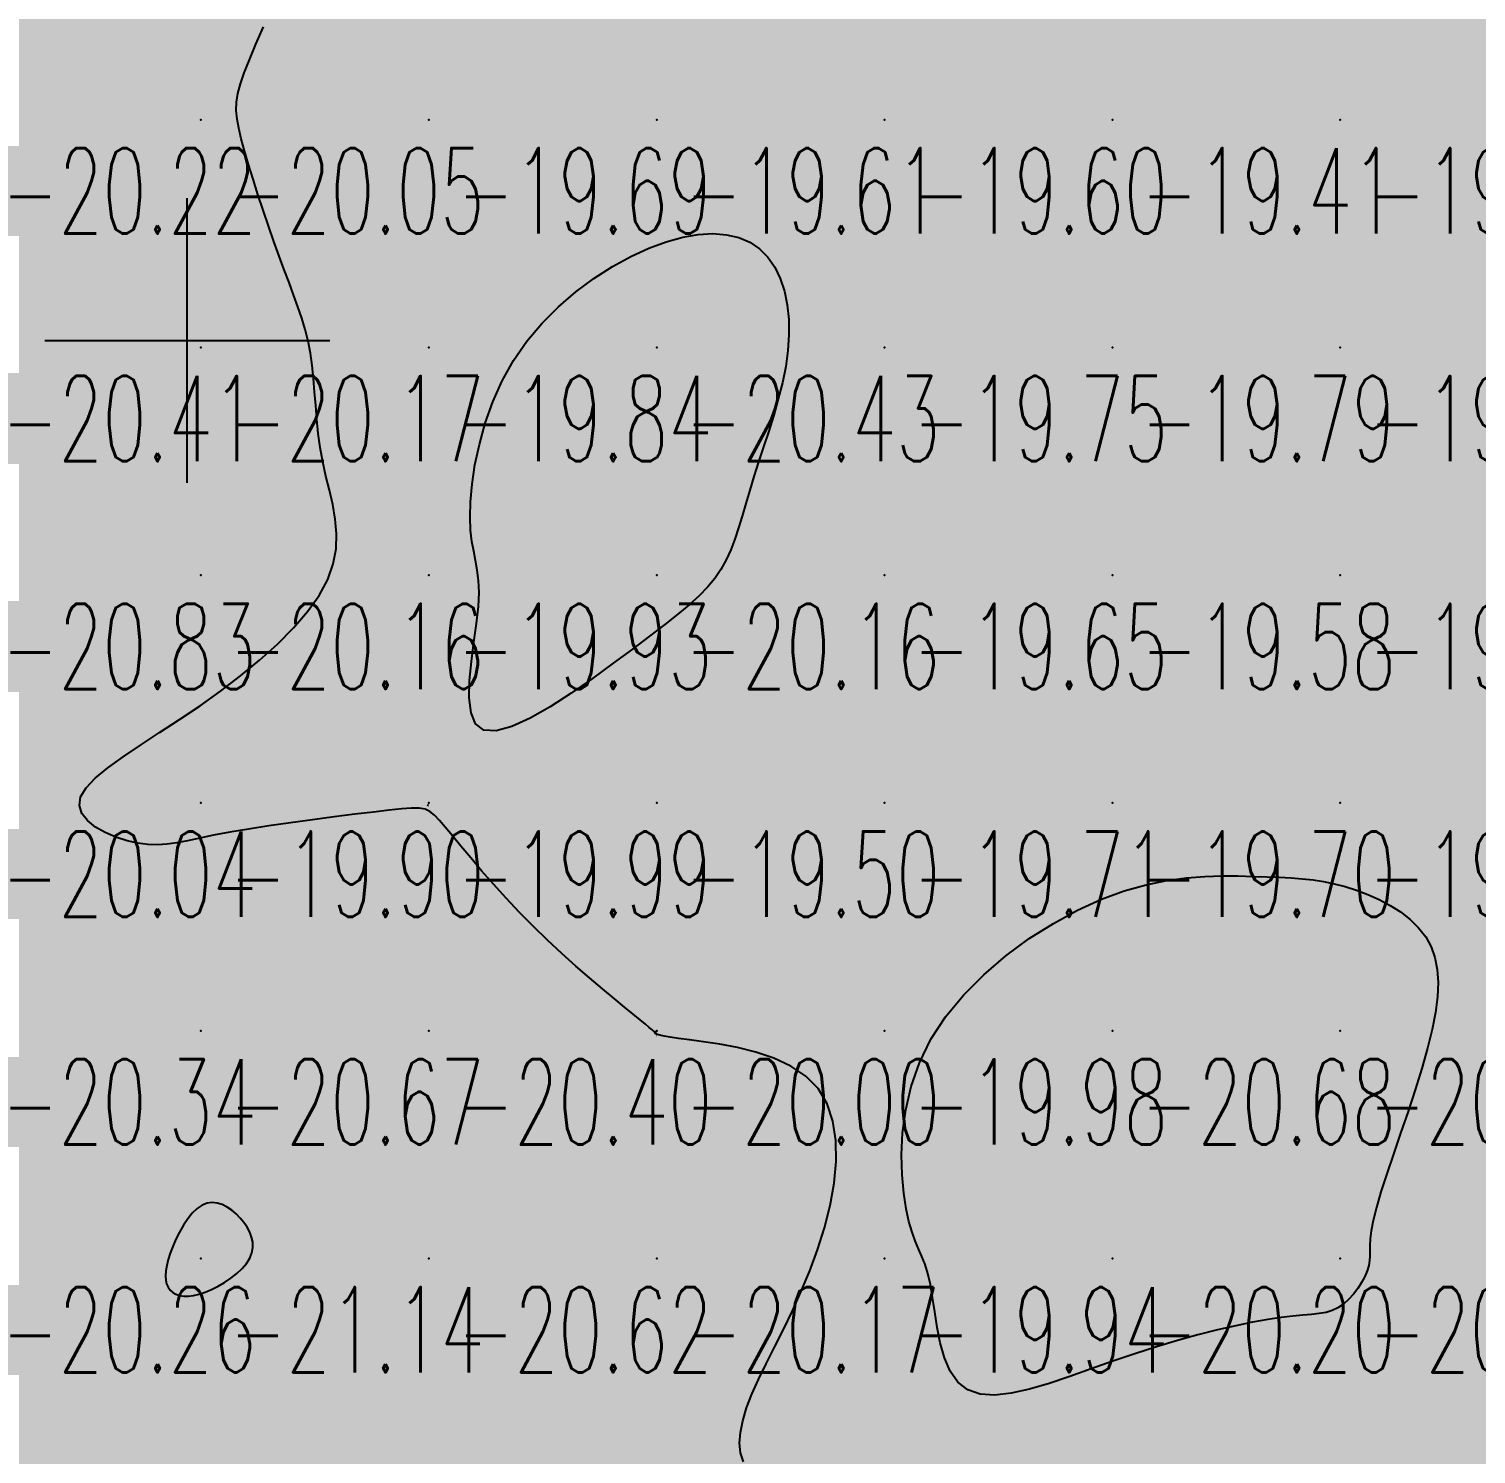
# Model space of a CAD drawing. Header units: millimetres. Extents: x 88261 to 90953, y 390274 to 392322.
# Drawn here: x 89492.7 to 89556.2, y 390448.7 to 390511.2 of the extents above; entities that cross this region are included whole.
import ezdxf
from ezdxf.enums import TextEntityAlignment as Align

# ---------------------------------------------------------------- set-up
doc = ezdxf.new("R2010")
doc.units = ezdxf.units.MM
doc.header["$LTSCALE"] = 25
for name, color, linetype in [('Carroyage(1)_Croix', 7, 'Continuous'), ('CN_03_00', 7, 'Continuous'), ('CN_04_00', 242, 'Continuous'), ('COTEAlt', 7, 'Continuous'), ('TN_COLORIAGE', 7, 'Continuous')]:
    doc.layers.add(name, color=color, linetype=linetype)
doc.styles.add('Simplex 1.0', font='Simplex.shx', dxfattribs={"width": 0.99, "height": 2.5})
doc.styles.get("Standard").update_dxf_attribs({"font": 'times.ttf'})

# ---------------------------------------------------------------- blocks, each defined once
blk = doc.blocks.new('COTE')
at = {"color": 0}
blk.add_point((0, 0), dxfattribs=at)
at = {"layer": 'COTEAlt'}
blk.add_attdef('ALT', text='', height=3.75, dxfattribs=at).set_placement((1.25, -1.25), align=Align.TOP_LEFT)

msp = doc.modelspace()

# ---------------------------------------------------------------- linework, layer by layer
at = {"layer": 'Carroyage(1)_Croix'}
for p, q in [((89499.65, 390491.29), (89499.65, 390503.79)), ((89493.4, 390497.54), (89505.9, 390497.54))]:
    msp.add_line(p, q, dxfattribs=at)
at = {"layer": 'CN_03_00', "elevation": -21, "flags": 128}
msp.add_lwpolyline([(89502.484, 390457.489), (89502.525, 390457.721), (89502.52, 390457.952), (89502.474, 390458.179), (89502.392, 390458.4), (89502.278, 390458.615), (89502.138, 390458.821), (89501.976, 390459.016), (89501.797, 390459.199), (89501.604, 390459.363), (89501.399, 390459.501), (89501.186, 390459.607), (89500.966, 390459.675), (89500.743, 390459.697), (89500.519, 390459.668), (89500.297, 390459.58), (89500.08, 390459.43), (89499.87, 390459.226), (89499.669, 390458.979), (89499.48, 390458.699), (89499.307, 390458.398), (89499.151, 390458.086), (89499.014, 390457.774), (89498.9, 390457.474), (89498.811, 390457.193), (89498.747, 390456.935), (89498.708, 390456.699), (89498.695, 390456.485), (89498.706, 390456.293), (89498.743, 390456.124), (89498.806, 390455.977), (89498.894, 390455.853), (89499.008, 390455.751), (89499.146, 390455.674), (89499.308, 390455.62), (89499.492, 390455.593), (89499.698, 390455.593), (89499.924, 390455.62), (89500.17, 390455.677), (89500.434, 390455.763), (89500.714, 390455.88), (89501.002, 390456.024), (89501.289, 390456.191), (89501.567, 390456.379), (89501.825, 390456.583), (89502.054, 390456.8), (89502.246, 390457.025), (89502.392, 390457.256), (89502.484, 390457.489)], close=True, dxfattribs=at)
at = {"layer": 'CN_04_00', "elevation": -20, "flags": 128}
msp.add_lwpolyline([(89524.056, 390448.32), (89523.933, 390448.706), (89523.89, 390449.135), (89523.922, 390449.606), (89524.026, 390450.12), (89524.196, 390450.678), (89524.429, 390451.281), (89524.718, 390451.928), (89525.053, 390452.619), (89525.42, 390453.353), (89525.808, 390454.129), (89526.204, 390454.945), (89526.594, 390455.8), (89526.968, 390456.694), (89527.312, 390457.626), (89527.613, 390458.59), (89527.857, 390459.571), (89528.031, 390460.549), (89528.119, 390461.503), (89528.108, 390462.415), (89527.984, 390463.265), (89527.732, 390464.032), (89527.338, 390464.697), (89526.797, 390465.247), (89526.135, 390465.688), (89525.39, 390466.036), (89524.599, 390466.302), (89523.797, 390466.502), (89523.022, 390466.648), (89522.309, 390466.755), (89521.695, 390466.837), (89521.208, 390466.904), (89520.84, 390466.96), (89520.573, 390467.007), (89520.391, 390467.045), (89520.278, 390467.077), (89520.215, 390467.102), (89520.187, 390467.124), (89520.177, 390467.142), (89520.167, 390467.159), (89520.148, 390467.184), (89520.108, 390467.224), (89520.037, 390467.288), (89519.923, 390467.386), (89519.757, 390467.524), (89519.527, 390467.714), (89519.223, 390467.962), (89518.839, 390468.275), (89518.382, 390468.65), (89517.866, 390469.079), (89517.303, 390469.557), (89516.706, 390470.076), (89516.088, 390470.63), (89515.46, 390471.213), (89514.837, 390471.818), (89514.229, 390472.438), (89513.643, 390473.061), (89513.087, 390473.675), (89512.567, 390474.267), (89512.088, 390474.825), (89511.658, 390475.338), (89511.282, 390475.791), (89510.967, 390476.173), (89510.714, 390476.476), (89510.5, 390476.702), (89510.299, 390476.861), (89510.082, 390476.961), (89509.823, 390477.009), (89509.493, 390477.012), (89509.065, 390476.98), (89508.512, 390476.92), (89507.816, 390476.839), (89507.002, 390476.741), (89506.102, 390476.629), (89505.15, 390476.505), (89504.182, 390476.373), (89503.23, 390476.236), (89502.329, 390476.096), (89501.512, 390475.956), (89500.804, 390475.821), (89500.195, 390475.694), (89499.664, 390475.584), (89499.192, 390475.495), (89498.757, 390475.433), (89498.34, 390475.405), (89497.921, 390475.417), (89497.48, 390475.474), (89497.005, 390475.582), (89496.518, 390475.738), (89496.046, 390475.94), (89495.621, 390476.183), (89495.272, 390476.464), (89495.027, 390476.78), (89494.916, 390477.128), (89494.969, 390477.504), (89495.207, 390477.906), (89495.613, 390478.334), (89496.162, 390478.788), (89496.832, 390479.271), (89497.596, 390479.784), (89498.43, 390480.327), (89499.31, 390480.902), (89500.21, 390481.511), (89501.109, 390482.152), (89501.986, 390482.82), (89502.824, 390483.51), (89503.606, 390484.215), (89504.314, 390484.928), (89504.93, 390485.643), (89505.436, 390486.353), (89505.816, 390487.052), (89506.058, 390487.735), (89506.178, 390488.402), (89506.198, 390489.057), (89506.141, 390489.701), (89506.03, 390490.337), (89505.886, 390490.967), (89505.733, 390491.593), (89505.592, 390492.218), (89505.482, 390492.843), (89505.399, 390493.466), (89505.336, 390494.083), (89505.285, 390494.693), (89505.239, 390495.291), (89505.19, 390495.875), (89505.129, 390496.441), (89505.051, 390496.987), (89504.947, 390497.511), (89504.82, 390498.02), (89504.671, 390498.523), (89504.502, 390499.029), (89504.316, 390499.546), (89504.115, 390500.083), (89503.902, 390500.648), (89503.677, 390501.252), (89503.444, 390501.897), (89503.209, 390502.573), (89502.975, 390503.265), (89502.748, 390503.955), (89502.534, 390504.63), (89502.338, 390505.273), (89502.165, 390505.868), (89502.019, 390506.4), (89501.907, 390506.86), (89501.832, 390507.266), (89501.798, 390507.64), (89501.809, 390508.006), (89501.868, 390508.389), (89501.979, 390508.811), (89502.146, 390509.297), (89502.373, 390509.871), (89502.661, 390510.548), (89502.994, 390511.315)], dxfattribs=at)
for points in [[(89522.796, 390487.102), (89522.479, 390486.72), (89522.109, 390486.337), (89521.678, 390485.943), (89521.178, 390485.524), (89520.602, 390485.068), (89519.941, 390484.564), (89519.189, 390483.999), (89518.345, 390483.371), (89517.437, 390482.711), (89516.501, 390482.063), (89515.574, 390481.466), (89514.691, 390480.964), (89513.887, 390480.597), (89513.2, 390480.409), (89512.664, 390480.439), (89512.304, 390480.715), (89512.101, 390481.204), (89512.023, 390481.856), (89512.039, 390482.623), (89512.119, 390483.456), (89512.23, 390484.306), (89512.342, 390485.124), (89512.424, 390485.862), (89512.452, 390486.484), (89512.433, 390487.008), (89512.378, 390487.463), (89512.303, 390487.881), (89512.22, 390488.291), (89512.143, 390488.726), (89512.084, 390489.214), (89512.059, 390489.786), (89512.078, 390490.465), (89512.148, 390491.238), (89512.275, 390492.084), (89512.466, 390492.981), (89512.725, 390493.909), (89513.057, 390494.847), (89513.47, 390495.773), (89513.968, 390496.666), (89514.553, 390497.508), (89515.214, 390498.293), (89515.935, 390499.017), (89516.701, 390499.677), (89517.497, 390500.268), (89518.306, 390500.787), (89519.114, 390501.231), (89519.905, 390501.596), (89520.665, 390501.879), (89521.39, 390502.079), (89522.074, 390502.198), (89522.715, 390502.235), (89523.308, 390502.19), (89523.85, 390502.064), (89524.336, 390501.857), (89524.763, 390501.57), (89525.129, 390501.204), (89525.432, 390500.766), (89525.674, 390500.265), (89525.856, 390499.709), (89525.98, 390499.106), (89526.046, 390498.466), (89526.055, 390497.796), (89526.009, 390497.105), (89525.91, 390496.401), (89525.766, 390495.69), (89525.587, 390494.977), (89525.383, 390494.267), (89525.164, 390493.568), (89524.94, 390492.882), (89524.72, 390492.217), (89524.515, 390491.577), (89524.331, 390490.968), (89524.163, 390490.388), (89524.004, 390489.838), (89523.846, 390489.316), (89523.682, 390488.822), (89523.502, 390488.355), (89523.3, 390487.913), (89523.067, 390487.497), (89522.796, 390487.102)], [(89554.236, 390470.929), (89554.405, 390470.452), (89554.506, 390469.928), (89554.542, 390469.354), (89554.515, 390468.726), (89554.428, 390468.039), (89554.282, 390467.288), (89554.08, 390466.47), (89553.827, 390465.584), (89553.536, 390464.651), (89553.221, 390463.697), (89552.899, 390462.746), (89552.584, 390461.823), (89552.291, 390460.954), (89552.036, 390460.165), (89551.833, 390459.479), (89551.693, 390458.916), (89551.609, 390458.462), (89551.565, 390458.098), (89551.549, 390457.804), (89551.549, 390457.561), (89551.549, 390457.348), (89551.538, 390457.147), (89551.501, 390456.937), (89551.428, 390456.703), (89551.321, 390456.451), (89551.183, 390456.19), (89551.016, 390455.928), (89550.826, 390455.677), (89550.616, 390455.445), (89550.388, 390455.242), (89550.148, 390455.078), (89549.896, 390454.959), (89549.625, 390454.876), (89549.325, 390454.821), (89548.988, 390454.781), (89548.603, 390454.747), (89548.162, 390454.707), (89547.654, 390454.65), (89547.07, 390454.566), (89546.404, 390454.447), (89545.664, 390454.291), (89544.86, 390454.103), (89544.004, 390453.883), (89543.106, 390453.635), (89542.178, 390453.359), (89541.23, 390453.06), (89540.274, 390452.738), (89539.32, 390452.4), (89538.383, 390452.066), (89537.476, 390451.759), (89536.615, 390451.504), (89535.812, 390451.323), (89535.082, 390451.242), (89534.439, 390451.283), (89533.898, 390451.47), (89533.467, 390451.817), (89533.134, 390452.3), (89532.883, 390452.883), (89532.697, 390453.533), (89532.559, 390454.215), (89532.452, 390454.894), (89532.359, 390455.535), (89532.264, 390456.105), (89532.152, 390456.58), (89532.026, 390456.977), (89531.888, 390457.328), (89531.745, 390457.662), (89531.599, 390458.009), (89531.456, 390458.399), (89531.321, 390458.861), (89531.196, 390459.425), (89531.09, 390460.112), (89531.017, 390460.911), (89530.996, 390461.799), (89531.044, 390462.757), (89531.178, 390463.764), (89531.417, 390464.797), (89531.778, 390465.838), (89532.278, 390466.864), (89532.929, 390467.856), (89533.712, 390468.804), (89534.602, 390469.698), (89535.573, 390470.527), (89536.601, 390471.283), (89537.659, 390471.955), (89538.723, 390472.534), (89539.766, 390473.011), (89540.769, 390473.379), (89541.725, 390473.65), (89542.634, 390473.837), (89543.493, 390473.955), (89544.303, 390474.017), (89545.061, 390474.039), (89545.767, 390474.034), (89546.419, 390474.017), (89547.019, 390473.999), (89547.572, 390473.978), (89548.09, 390473.951), (89548.58, 390473.913), (89549.053, 390473.86), (89549.518, 390473.788), (89549.985, 390473.692), (89550.462, 390473.567), (89550.955, 390473.412), (89551.457, 390473.223), (89551.955, 390473), (89552.439, 390472.744), (89552.897, 390472.453), (89553.317, 390472.126), (89553.687, 390471.764), (89553.997, 390471.366), (89554.236, 390470.929)]]:
    msp.add_lwpolyline(points, close=True, dxfattribs=at)
at = {"layer": 'TN_COLORIAGE', "color": 223}
for points in [[(89490.249, 390517.239, -20.374), (89490.249, 390507.239, -20.374), (89500.249, 390517.239, -20.374)], [(89490.249, 390507.239, -20.374), (89500.249, 390507.239, -20.374), (89500.249, 390517.239, -20.374)], [(89500.249, 390517.239, -20), (89505.794, 390517.239, -20), (89500.249, 390507.239, -20), (89501.696, 390508.686, -20)], [(89501.663, 390507.239, -20.051), (89501.696, 390508.686, -20.051), (89500.249, 390507.239, -20.051)], [(89490.249, 390497.239, -20.051), (89500.249, 390497.239, -20.051), (89500.249, 390507.239, -20.051)], [(89490.249, 390507.239, -20.051), (89490.249, 390497.239, -20.051), (89500.249, 390507.239, -20.051)], [(89500.249, 390497.239, -20), (89503.767, 390500.758, -20), (89500.249, 390507.239, -20), (89501.663, 390507.239, -20)], [(89520.249, 390502.478, -20.427), (89512.997, 390497.239, -20.427), (89520.249, 390497.239, -20.427)], [(89525.435, 390502.426, -20.427), (89520.249, 390502.478, -20.427), (89520.249, 390497.239, -20.427)], [(89525.435, 390502.426, -20.427), (89526.591, 390497.239, -20.427), (89520.249, 390497.239, -20.427)], [(89503.767, 390500.758, -20.167), (89505.33, 390497.239, -20.167), (89500.249, 390497.239, -20.167)], [(89490.249, 390497.239, -20.167), (89490.249, 390487.239, -20.167), (89500.249, 390497.239, -20.167)], [(89490.249, 390487.239, -20.167), (89500.249, 390487.239, -20.167), (89500.249, 390497.239, -20.167)], [(89500.249, 390497.239, -20), (89505.33, 390497.239, -20), (89500.249, 390487.239, -20), (89505.216, 390492.207, -20)], [(89512.997, 390497.239, -20.427), (89511.569, 390488.56, -20.427), (89520.249, 390497.239, -20.427)], [(89520.249, 390497.239, -20), (89511.569, 390488.56, -20), (89520.249, 390487.239, -20), (89513.078, 390487.239, -20)], [(89520.249, 390497.239, -20), (89526.591, 390497.239, -20), (89520.249, 390487.239, -20), (89524.256, 390491.246, -20)], [(89505.216, 390492.207, -20.16), (89507.358, 390487.239, -20.16), (89500.249, 390487.239, -20.16)], [(89523.474, 390487.239, -20.165), (89524.256, 390491.246, -20.165), (89520.249, 390487.239, -20.165)], [(89490.249, 390487.239, -20.16), (89490.249, 390477.239, -20.16), (89500.249, 390487.239, -20.16)], [(89500.249, 390487.239, -20), (89500.249, 390481.146, -20), (89490.249, 390477.239, -20), (89492.909, 390477.239, -20)], [(89500.249, 390481.146, -20.16), (89507.358, 390487.239, -20.16), (89500.249, 390487.239, -20.16)], [(89520.249, 390484.776, -20.165), (89510.664, 390477.655, -20.165), (89520.249, 390487.239, -20.165)], [(89513.078, 390487.239, -20.165), (89510.664, 390477.655, -20.165), (89520.249, 390487.239, -20.165)], [(89520.249, 390484.776, -20.165), (89523.474, 390487.239, -20.165), (89520.249, 390487.239, -20.165)], [(89490.249, 390467.239, -20), (89497.931, 390474.922, -20), (89490.249, 390477.239, -20), (89492.909, 390477.239, -20)], [(89500.249, 390475.92, -20.675), (89510.144, 390477.135, -20.675), (89500.249, 390467.239, -20.675)], [(89500.249, 390467.239, -20), (89510.144, 390477.135, -20), (89510.249, 390467.239, -20), (89510.249, 390477.063, -20)], [(89514.661, 390471.652, -20.398), (89510.249, 390477.063, -20.398), (89510.249, 390467.239, -20.398)], [(89500.249, 390467.239, -20), (89500.249, 390475.92, -20), (89490.249, 390467.239, -20), (89497.931, 390474.922, -20)], [(89540.249, 390474.208, -20.684), (89530.599, 390467.239, -20.684), (89540.249, 390467.239, -20.684)], [(89547.005, 390473.995, -20.684), (89540.249, 390474.208, -20.684), (89540.249, 390467.239, -20.684)], [(89540.249, 390467.239, -20), (89547.005, 390473.995, -20), (89550.249, 390467.239, -20), (89550.249, 390473.912, -20)], [(89554.77, 390471.76, -20.658), (89550.249, 390473.912, -20.658), (89550.249, 390467.239, -20.658)], [(89514.661, 390471.652, -20.398), (89520.127, 390467.239, -20.398), (89510.249, 390467.239, -20.398)], [(89554.651, 390467.239, -20.658), (89554.77, 390471.76, -20.658), (89550.249, 390467.239, -20.658)], [(89490.249, 390467.239, -20.675), (89490.249, 390457.239, -20.675), (89500.249, 390467.239, -20.675)], [(89500.249, 390460.274, -20.264), (89498.633, 390457.239, -20.264), (89500.249, 390467.239, -20.264), (89490.249, 390457.239, -20.264)], [(89500.249, 390460.274, -20.398), (89502.156, 390459.146, -20.398), (89500.249, 390467.239, -20.398), (89510.249, 390467.239, -20.398)], [(89502.987, 390457.239, -20.398), (89502.156, 390459.146, -20.398), (89510.249, 390457.239, -20.398), (89510.249, 390467.239, -20.398)], [(89510.249, 390457.239, -20), (89520.171, 390467.161, -20), (89510.249, 390467.239, -20), (89520.127, 390467.239, -20)], [(89510.249, 390457.239, -20), (89520.171, 390467.161, -20), (89520.249, 390457.239, -20), (89520.249, 390466.966, -20)], [(89531.026, 390458.017, -20.684), (89530.599, 390467.239, -20.684), (89540.249, 390467.239, -20.684)], [(89540.249, 390467.239, -20), (89531.026, 390458.017, -20), (89540.249, 390457.239, -20), (89532.473, 390457.239, -20)], [(89540.249, 390467.239, -20.658), (89540.249, 390457.239, -20.658), (89550.249, 390467.239, -20.658)], [(89540.249, 390457.239, -20.658), (89550.249, 390457.239, -20.658), (89550.249, 390467.239, -20.658)], [(89550.249, 390467.239, -20), (89554.651, 390467.239, -20), (89550.249, 390457.239, -20), (89551.109, 390458.099, -20)], [(89529.004, 390465.995, -20.174), (89520.249, 390466.966, -20.174), (89520.249, 390457.239, -20.174)], [(89527.764, 390457.239, -20.174), (89529.004, 390465.995, -20.174), (89520.249, 390457.239, -20.174)], [(89551.109, 390458.099, -20.079), (89551.912, 390457.239, -20.079), (89550.249, 390457.239, -20.079)], [(89498.621, 390455.611, -20.264), (89498.633, 390457.239, -20.264), (89490.249, 390447.239, -20.264), (89490.249, 390457.239, -20.264)], [(89502.987, 390457.239, -20.357), (89500.249, 390455.432, -20.357), (89510.249, 390457.239, -20.357), (89500.249, 390447.239, -20.357)], [(89500.249, 390447.239, -20.624), (89510.249, 390447.239, -20.624), (89510.249, 390457.239, -20.624)], [(89510.249, 390457.239, -20.174), (89510.249, 390447.239, -20.174), (89520.249, 390457.239, -20.174)], [(89510.249, 390447.239, -20.174), (89520.249, 390447.239, -20.174), (89520.249, 390457.239, -20.174)], [(89520.249, 390457.239, -20), (89527.764, 390457.239, -20), (89520.249, 390447.239, -20), (89523.811, 390450.802, -20)], [(89532.666, 390449.657, -20.202), (89532.473, 390457.239, -20.202), (89540.249, 390457.239, -20.202)], [(89540.249, 390452.95, -20.202), (89532.666, 390449.657, -20.202), (89540.249, 390457.239, -20.202)], [(89540.249, 390457.239, -20), (89540.249, 390452.95, -20), (89550.249, 390457.239, -20), (89547.98, 390454.971, -20)], [(89547.98, 390454.971, -20.079), (89550.249, 390454.565, -20.079), (89550.249, 390457.239, -20.079)], [(89551.912, 390457.239, -20.079), (89550.249, 390454.565, -20.079), (89550.249, 390457.239, -20.079)], [(89500.249, 390455.432, -20.271), (89498.621, 390455.611, -20.271), (89500.249, 390447.239, -20.271), (89490.249, 390447.239, -20.271)], [(89523.566, 390447.239, -20.032), (89523.811, 390450.802, -20.032), (89520.249, 390447.239, -20.032)]]:
    msp.add_solid(points, dxfattribs=at)
at = {"layer": 'TN_COLORIAGE', "color": 213}
for points in [[(89501.696, 390508.686, -19.692), (89501.663, 390507.239, -19.692), (89510.249, 390517.239, -19.692), (89510.249, 390507.239, -19.692)], [(89501.696, 390508.686, -19.7), (89505.794, 390517.239, -19.7), (89510.249, 390517.239, -19.7)], [(89510.249, 390517.239, -19.862), (89510.249, 390507.239, -19.862), (89520.249, 390517.239, -19.862)], [(89510.249, 390507.239, -19.862), (89520.249, 390507.239, -19.862), (89520.249, 390517.239, -19.862)], [(89520.249, 390507.239, -19.951), (89530.249, 390507.239, -19.951), (89530.249, 390517.239, -19.951)], [(89520.249, 390517.239, -19.951), (89520.249, 390507.239, -19.951), (89530.249, 390517.239, -19.951)], [(89530.249, 390507.239, -19.433), (89540.249, 390507.239, -19.433), (89540.249, 390517.239, -19.433)], [(89530.249, 390517.239, -19.433), (89530.249, 390507.239, -19.433), (89540.249, 390517.239, -19.433)], [(89540.249, 390517.239, -19.35), (89540.249, 390507.239, -19.35), (89550.249, 390517.239, -19.35)], [(89540.249, 390507.239, -19.35), (89550.249, 390507.239, -19.35), (89550.249, 390517.239, -19.35)], [(89550.249, 390517.239, -19.183), (89550.249, 390507.239, -19.183), (89560.249, 390517.239, -19.183)], [(89550.249, 390507.239, -19.183), (89560.249, 390507.239, -19.183), (89560.249, 390517.239, -19.183)], [(89501.663, 390507.239, -19.692), (89503.767, 390500.758, -19.692), (89510.249, 390507.239, -19.692)], [(89505.33, 390497.239, -19.692), (89503.767, 390500.758, -19.692), (89510.249, 390497.239, -19.692), (89510.249, 390507.239, -19.692)], [(89510.249, 390507.239, -19.612), (89510.249, 390497.239, -19.612), (89520.249, 390507.239, -19.612)], [(89512.997, 390497.239, -19.612), (89520.249, 390502.478, -19.612), (89510.249, 390497.239, -19.612), (89520.249, 390507.239, -19.612)], [(89520.249, 390502.478, -19.603), (89525.435, 390502.426, -19.603), (89520.249, 390507.239, -19.603), (89530.249, 390507.239, -19.603)], [(89526.591, 390497.239, -19.603), (89525.435, 390502.426, -19.603), (89530.249, 390497.239, -19.603), (89530.249, 390507.239, -19.603)], [(89530.249, 390507.239, -19.407), (89530.249, 390497.239, -19.407), (89540.249, 390507.239, -19.407)], [(89530.249, 390497.239, -19.407), (89540.249, 390497.239, -19.407), (89540.249, 390507.239, -19.407)], [(89540.249, 390497.239, -19.487), (89550.249, 390497.239, -19.487), (89550.249, 390507.239, -19.487)], [(89540.249, 390507.239, -19.487), (89540.249, 390497.239, -19.487), (89550.249, 390507.239, -19.487)], [(89550.249, 390507.239, -19.31), (89550.249, 390497.239, -19.31), (89560.249, 390507.239, -19.31)], [(89550.249, 390497.239, -19.31), (89560.249, 390497.239, -19.31), (89560.249, 390507.239, -19.31)], [(89505.216, 390492.207, -19.838), (89505.33, 390497.239, -19.838), (89510.249, 390497.239, -19.838)], [(89507.358, 390487.239, -19.838), (89505.216, 390492.207, -19.838), (89510.249, 390487.239, -19.838), (89510.249, 390497.239, -19.838)], [(89511.569, 390488.56, -19.838), (89512.997, 390497.239, -19.838), (89510.249, 390487.239, -19.838), (89510.249, 390497.239, -19.838)], [(89524.256, 390491.246, -19.654), (89523.474, 390487.239, -19.654), (89530.249, 390497.239, -19.654), (89530.249, 390487.239, -19.654)], [(89524.256, 390491.246, -19.754), (89526.591, 390497.239, -19.754), (89530.249, 390497.239, -19.754)], [(89530.249, 390487.239, -19.79), (89540.249, 390487.239, -19.79), (89540.249, 390497.239, -19.79)], [(89530.249, 390497.239, -19.79), (89530.249, 390487.239, -19.79), (89540.249, 390497.239, -19.79)], [(89540.249, 390497.239, -19.849), (89540.249, 390487.239, -19.849), (89550.249, 390497.239, -19.849)], [(89540.249, 390487.239, -19.849), (89550.249, 390487.239, -19.849), (89550.249, 390497.239, -19.849)], [(89550.249, 390497.239, -19.659), (89550.249, 390487.239, -19.659), (89560.249, 390497.239, -19.659)], [(89550.249, 390487.239, -19.659), (89560.249, 390487.239, -19.659), (89560.249, 390497.239, -19.659)], [(89513.078, 390487.239, -19.935), (89511.569, 390488.56, -19.935), (89510.249, 390487.239, -19.935)], [(89507.358, 390487.239, -19.897), (89500.249, 390481.146, -19.897), (89510.249, 390487.239, -19.897), (89500.249, 390477.239, -19.897)], [(89500.249, 390477.239, -19.935), (89510.249, 390477.239, -19.935), (89510.249, 390487.239, -19.935)], [(89510.664, 390477.655, -19.935), (89513.078, 390487.239, -19.935), (89510.249, 390477.239, -19.935), (89510.249, 390487.239, -19.935)], [(89520.249, 390477.239, -19.654), (89530.249, 390477.239, -19.654), (89530.249, 390487.239, -19.654)], [(89523.474, 390487.239, -19.496), (89520.249, 390484.776, -19.496), (89530.249, 390487.239, -19.496), (89520.249, 390477.239, -19.496)], [(89530.249, 390477.239, -19.583), (89540.249, 390477.239, -19.583), (89540.249, 390487.239, -19.583)], [(89530.249, 390487.239, -19.583), (89530.249, 390477.239, -19.583), (89540.249, 390487.239, -19.583)], [(89540.249, 390487.239, -19.815), (89540.249, 390477.239, -19.815), (89550.249, 390487.239, -19.815)], [(89540.249, 390477.239, -19.815), (89550.249, 390477.239, -19.815), (89550.249, 390487.239, -19.815)], [(89550.249, 390477.239, -19.447), (89560.249, 390477.239, -19.447), (89560.249, 390487.239, -19.447)], [(89550.249, 390487.239, -19.447), (89550.249, 390477.239, -19.447), (89560.249, 390487.239, -19.447)], [(89510.664, 390477.655, -19.496), (89520.249, 390484.776, -19.496), (89510.249, 390477.239, -19.496), (89520.249, 390477.239, -19.496)], [(89492.909, 390477.239, -19.897), (89500.249, 390481.146, -19.897), (89500.249, 390477.239, -19.897)], [(89492.909, 390477.239, -19.897), (89497.931, 390474.922, -19.897), (89500.249, 390477.239, -19.897)], [(89497.931, 390474.922, -19.897), (89500.249, 390475.92, -19.897), (89500.249, 390477.239, -19.897)], [(89510.144, 390477.135, -19.897), (89500.249, 390475.92, -19.897), (89510.249, 390477.239, -19.897), (89500.249, 390477.239, -19.897)], [(89510.249, 390477.063, -19.993), (89510.144, 390477.135, -19.993), (89510.249, 390477.239, -19.993)], [(89510.249, 390477.063, -19.496), (89514.661, 390471.652, -19.496), (89510.249, 390477.239, -19.496), (89520.249, 390477.239, -19.496)], [(89520.127, 390467.239, -19.496), (89514.661, 390471.652, -19.496), (89520.249, 390467.239, -19.496), (89520.249, 390477.239, -19.496)], [(89520.249, 390467.239, -19.707), (89530.249, 390467.239, -19.707), (89530.249, 390477.239, -19.707)], [(89520.249, 390477.239, -19.707), (89520.249, 390467.239, -19.707), (89530.249, 390477.239, -19.707)], [(89530.599, 390467.239, -19.702), (89540.249, 390474.208, -19.702), (89530.249, 390467.239, -19.702), (89540.249, 390477.239, -19.702)], [(89530.249, 390477.239, -19.702), (89530.249, 390467.239, -19.702), (89540.249, 390477.239, -19.702)], [(89540.249, 390474.208, -19.672), (89547.005, 390473.995, -19.672), (89540.249, 390477.239, -19.672), (89550.249, 390477.239, -19.672)], [(89550.249, 390473.912, -19.672), (89547.005, 390473.995, -19.672), (89550.249, 390477.239, -19.672)], [(89550.249, 390473.912, -19.202), (89554.77, 390471.76, -19.202), (89550.249, 390477.239, -19.202), (89560.249, 390477.239, -19.202)], [(89554.77, 390471.76, -19.163), (89554.651, 390467.239, -19.163), (89560.249, 390477.239, -19.163), (89560.249, 390467.239, -19.163)], [(89520.127, 390467.239, -19.995), (89520.171, 390467.161, -19.995), (89520.249, 390467.239, -19.995)], [(89520.249, 390466.966, -19.995), (89520.171, 390467.161, -19.995), (89520.249, 390467.239, -19.995)], [(89520.249, 390466.966, -19.975), (89529.004, 390465.995, -19.975), (89520.249, 390467.239, -19.975), (89530.249, 390467.239, -19.975)], [(89529.004, 390465.995, -19.942), (89527.764, 390457.239, -19.942), (89530.249, 390467.239, -19.942), (89530.249, 390457.239, -19.942)], [(89530.599, 390467.239, -19.942), (89531.026, 390458.017, -19.942), (89530.249, 390467.239, -19.942), (89530.249, 390457.239, -19.942)], [(89551.912, 390457.239, -19.163), (89551.109, 390458.099, -19.163), (89560.249, 390457.239, -19.163), (89560.249, 390467.239, -19.163)], [(89551.109, 390458.099, -19.163), (89554.651, 390467.239, -19.163), (89560.249, 390467.239, -19.163)], [(89532.473, 390457.239, -19.942), (89531.026, 390458.017, -19.942), (89530.249, 390457.239, -19.942)], [(89523.811, 390450.802, -19.936), (89523.566, 390447.239, -19.936), (89530.249, 390457.239, -19.936), (89530.249, 390447.239, -19.936)], [(89523.811, 390450.802, -19.942), (89527.764, 390457.239, -19.942), (89530.249, 390457.239, -19.942)], [(89532.473, 390457.239, -19.936), (89532.666, 390449.657, -19.936), (89530.249, 390457.239, -19.936), (89530.249, 390447.239, -19.936)], [(89550.249, 390454.565, -19.605), (89551.912, 390457.239, -19.605), (89550.249, 390447.239, -19.605), (89560.249, 390457.239, -19.605)], [(89550.249, 390447.239, -19.605), (89560.249, 390447.239, -19.605), (89560.249, 390457.239, -19.605)], [(89547.98, 390454.971, -19.732), (89540.249, 390452.95, -19.732), (89540.249, 390447.239, -19.732)], [(89550.249, 390454.565, -19.732), (89547.98, 390454.971, -19.732), (89550.249, 390447.239, -19.732), (89540.249, 390447.239, -19.732)], [(89532.666, 390449.657, -19.732), (89540.249, 390452.95, -19.732), (89530.249, 390447.239, -19.732), (89540.249, 390447.239, -19.732)]]:
    msp.add_solid(points, dxfattribs=at)
at = {"layer": 'TN_COLORIAGE', "color": 233}
for points in [[(89498.633, 390457.239, -21.142), (89500.249, 390460.274, -21.142), (89500.249, 390457.239, -21.142)], [(89502.156, 390459.146, -21.142), (89500.249, 390460.274, -21.142), (89500.249, 390457.239, -21.142)], [(89502.156, 390459.146, -21.142), (89502.987, 390457.239, -21.142), (89500.249, 390457.239, -21.142)], [(89498.621, 390455.611, -21.142), (89500.249, 390455.432, -21.142), (89500.249, 390457.239, -21.142)], [(89498.633, 390457.239, -21.142), (89498.621, 390455.611, -21.142), (89500.249, 390457.239, -21.142)], [(89500.249, 390455.432, -21.142), (89502.987, 390457.239, -21.142), (89500.249, 390457.239, -21.142)]]:
    msp.add_solid(points, dxfattribs=at)

# ---------------------------------------------------------------- block references
at = {"layer": 'COTEAlt'}
ref = msp.add_blockref('COTE', (89490.249, 390507.239), dxfattribs=at)
ref.add_attrib('ALT', '-20.22', dxfattribs={"height": 3.75, "style": 'Simplex 1.0', "width": 0.6}).set_placement((89491.499, 390505.989), align=Align.TOP_LEFT)
ref = msp.add_blockref('COTE', (89500.249, 390507.239), dxfattribs=at)
ref.add_attrib('ALT', '-20.05', dxfattribs={"height": 3.75, "style": 'Simplex 1.0', "width": 0.6}).set_placement((89501.499, 390505.989), align=Align.TOP_LEFT)
ref = msp.add_blockref('COTE', (89510.249, 390507.239), dxfattribs=at)
ref.add_attrib('ALT', '-19.69', dxfattribs={"height": 3.75, "style": 'Simplex 1.0', "width": 0.6}).set_placement((89511.499, 390505.989), align=Align.TOP_LEFT)
ref = msp.add_blockref('COTE', (89520.249, 390507.239), dxfattribs=at)
ref.add_attrib('ALT', '-19.61', dxfattribs={"height": 3.75, "style": 'Simplex 1.0', "width": 0.6}).set_placement((89521.499, 390505.989), align=Align.TOP_LEFT)
ref = msp.add_blockref('COTE', (89530.249, 390507.239), dxfattribs=at)
ref.add_attrib('ALT', '-19.60', dxfattribs={"height": 3.75, "style": 'Simplex 1.0', "width": 0.6}).set_placement((89531.499, 390505.989), align=Align.TOP_LEFT)
ref = msp.add_blockref('COTE', (89540.249, 390507.239), dxfattribs=at)
ref.add_attrib('ALT', '-19.41', dxfattribs={"height": 3.75, "style": 'Simplex 1.0', "width": 0.6}).set_placement((89541.499, 390505.989), align=Align.TOP_LEFT)
ref = msp.add_blockref('COTE', (89550.249, 390507.239), dxfattribs=at)
ref.add_attrib('ALT', '-19.49', dxfattribs={"height": 3.75, "style": 'Simplex 1.0', "width": 0.6}).set_placement((89551.499, 390505.989), align=Align.TOP_LEFT)
ref = msp.add_blockref('COTE', (89490.249, 390497.239), dxfattribs=at)
ref.add_attrib('ALT', '-20.41', dxfattribs={"height": 3.75, "style": 'Simplex 1.0', "width": 0.6}).set_placement((89491.499, 390495.989), align=Align.TOP_LEFT)
ref = msp.add_blockref('COTE', (89500.249, 390497.239), dxfattribs=at)
ref.add_attrib('ALT', '-20.17', dxfattribs={"height": 3.75, "style": 'Simplex 1.0', "width": 0.6}).set_placement((89501.499, 390495.989), align=Align.TOP_LEFT)
ref = msp.add_blockref('COTE', (89510.249, 390497.239), dxfattribs=at)
ref.add_attrib('ALT', '-19.84', dxfattribs={"height": 3.75, "style": 'Simplex 1.0', "width": 0.6}).set_placement((89511.499, 390495.989), align=Align.TOP_LEFT)
ref = msp.add_blockref('COTE', (89520.249, 390497.239), dxfattribs=at)
ref.add_attrib('ALT', '-20.43', dxfattribs={"height": 3.75, "style": 'Simplex 1.0', "width": 0.6}).set_placement((89521.499, 390495.989), align=Align.TOP_LEFT)
ref = msp.add_blockref('COTE', (89530.249, 390497.239), dxfattribs=at)
ref.add_attrib('ALT', '-19.75', dxfattribs={"height": 3.75, "style": 'Simplex 1.0', "width": 0.6}).set_placement((89531.499, 390495.989), align=Align.TOP_LEFT)
ref = msp.add_blockref('COTE', (89540.249, 390497.239), dxfattribs=at)
ref.add_attrib('ALT', '-19.79', dxfattribs={"height": 3.75, "style": 'Simplex 1.0', "width": 0.6}).set_placement((89541.499, 390495.989), align=Align.TOP_LEFT)
ref = msp.add_blockref('COTE', (89550.249, 390497.239), dxfattribs=at)
ref.add_attrib('ALT', '-19.85', dxfattribs={"height": 3.75, "style": 'Simplex 1.0', "width": 0.6}).set_placement((89551.499, 390495.989), align=Align.TOP_LEFT)
ref = msp.add_blockref('COTE', (89490.249, 390487.239), dxfattribs=at)
ref.add_attrib('ALT', '-20.83', dxfattribs={"height": 3.75, "style": 'Simplex 1.0', "width": 0.6}).set_placement((89491.499, 390485.989), align=Align.TOP_LEFT)
ref = msp.add_blockref('COTE', (89500.249, 390487.239), dxfattribs=at)
ref.add_attrib('ALT', '-20.16', dxfattribs={"height": 3.75, "style": 'Simplex 1.0', "width": 0.6}).set_placement((89501.499, 390485.989), align=Align.TOP_LEFT)
ref = msp.add_blockref('COTE', (89510.249, 390487.239), dxfattribs=at)
ref.add_attrib('ALT', '-19.93', dxfattribs={"height": 3.75, "style": 'Simplex 1.0', "width": 0.6}).set_placement((89511.499, 390485.989), align=Align.TOP_LEFT)
ref = msp.add_blockref('COTE', (89520.249, 390487.239), dxfattribs=at)
ref.add_attrib('ALT', '-20.16', dxfattribs={"height": 3.75, "style": 'Simplex 1.0', "width": 0.6}).set_placement((89521.499, 390485.989), align=Align.TOP_LEFT)
ref = msp.add_blockref('COTE', (89530.249, 390487.239), dxfattribs=at)
ref.add_attrib('ALT', '-19.65', dxfattribs={"height": 3.75, "style": 'Simplex 1.0', "width": 0.6}).set_placement((89531.499, 390485.989), align=Align.TOP_LEFT)
ref = msp.add_blockref('COTE', (89540.249, 390487.239), dxfattribs=at)
ref.add_attrib('ALT', '-19.58', dxfattribs={"height": 3.75, "style": 'Simplex 1.0', "width": 0.6}).set_placement((89541.499, 390485.989), align=Align.TOP_LEFT)
ref = msp.add_blockref('COTE', (89550.249, 390487.239), dxfattribs=at)
ref.add_attrib('ALT', '-19.81', dxfattribs={"height": 3.75, "style": 'Simplex 1.0', "width": 0.6}).set_placement((89551.499, 390485.989), align=Align.TOP_LEFT)
ref = msp.add_blockref('COTE', (89490.249, 390477.239), dxfattribs=at)
ref.add_attrib('ALT', '-20.04', dxfattribs={"height": 3.75, "style": 'Simplex 1.0', "width": 0.6}).set_placement((89491.499, 390475.989), align=Align.TOP_LEFT)
ref = msp.add_blockref('COTE', (89500.249, 390477.239), dxfattribs=at)
ref.add_attrib('ALT', '-19.90', dxfattribs={"height": 3.75, "style": 'Simplex 1.0', "width": 0.6}).set_placement((89501.499, 390475.989), align=Align.TOP_LEFT)
ref = msp.add_blockref('COTE', (89510.249, 390477.239), dxfattribs=at)
ref.add_attrib('ALT', '-19.99', dxfattribs={"height": 3.75, "style": 'Simplex 1.0', "width": 0.6}).set_placement((89511.499, 390475.989), align=Align.TOP_LEFT)
ref = msp.add_blockref('COTE', (89520.249, 390477.239), dxfattribs=at)
ref.add_attrib('ALT', '-19.50', dxfattribs={"height": 3.75, "style": 'Simplex 1.0', "width": 0.6}).set_placement((89521.499, 390475.989), align=Align.TOP_LEFT)
ref = msp.add_blockref('COTE', (89530.249, 390477.239), dxfattribs=at)
ref.add_attrib('ALT', '-19.71', dxfattribs={"height": 3.75, "style": 'Simplex 1.0', "width": 0.6}).set_placement((89531.499, 390475.989), align=Align.TOP_LEFT)
ref = msp.add_blockref('COTE', (89540.249, 390477.239), dxfattribs=at)
ref.add_attrib('ALT', '-19.70', dxfattribs={"height": 3.75, "style": 'Simplex 1.0', "width": 0.6}).set_placement((89541.499, 390475.989), align=Align.TOP_LEFT)
ref = msp.add_blockref('COTE', (89550.249, 390477.239), dxfattribs=at)
ref.add_attrib('ALT', '-19.67', dxfattribs={"height": 3.75, "style": 'Simplex 1.0', "width": 0.6}).set_placement((89551.499, 390475.989), align=Align.TOP_LEFT)
ref = msp.add_blockref('COTE', (89490.249, 390467.239), dxfattribs=at)
ref.add_attrib('ALT', '-20.34', dxfattribs={"height": 3.75, "style": 'Simplex 1.0', "width": 0.6}).set_placement((89491.499, 390465.989), align=Align.TOP_LEFT)
ref = msp.add_blockref('COTE', (89500.249, 390467.239), dxfattribs=at)
ref.add_attrib('ALT', '-20.67', dxfattribs={"height": 3.75, "style": 'Simplex 1.0', "width": 0.6}).set_placement((89501.499, 390465.989), align=Align.TOP_LEFT)
ref = msp.add_blockref('COTE', (89510.249, 390467.239), dxfattribs=at)
ref.add_attrib('ALT', '-20.40', dxfattribs={"height": 3.75, "style": 'Simplex 1.0', "width": 0.6}).set_placement((89511.499, 390465.989), align=Align.TOP_LEFT)
ref = msp.add_blockref('COTE', (89520.249, 390467.239), dxfattribs=at)
ref.add_attrib('ALT', '-20.00', dxfattribs={"height": 3.75, "style": 'Simplex 1.0', "width": 0.6}).set_placement((89521.499, 390465.989), align=Align.TOP_LEFT)
ref = msp.add_blockref('COTE', (89530.249, 390467.239), dxfattribs=at)
ref.add_attrib('ALT', '-19.98', dxfattribs={"height": 3.75, "style": 'Simplex 1.0', "width": 0.6}).set_placement((89531.499, 390465.989), align=Align.TOP_LEFT)
ref = msp.add_blockref('COTE', (89540.249, 390467.239), dxfattribs=at)
ref.add_attrib('ALT', '-20.68', dxfattribs={"height": 3.75, "style": 'Simplex 1.0', "width": 0.6}).set_placement((89541.499, 390465.989), align=Align.TOP_LEFT)
ref = msp.add_blockref('COTE', (89550.249, 390467.239), dxfattribs=at)
ref.add_attrib('ALT', '-20.66', dxfattribs={"height": 3.75, "style": 'Simplex 1.0', "width": 0.6}).set_placement((89551.499, 390465.989), align=Align.TOP_LEFT)
ref = msp.add_blockref('COTE', (89490.249, 390457.239), dxfattribs=at)
ref.add_attrib('ALT', '-20.26', dxfattribs={"height": 3.75, "style": 'Simplex 1.0', "width": 0.6}).set_placement((89491.499, 390455.989), align=Align.TOP_LEFT)
ref = msp.add_blockref('COTE', (89500.249, 390457.239), dxfattribs=at)
ref.add_attrib('ALT', '-21.14', dxfattribs={"height": 3.75, "style": 'Simplex 1.0', "width": 0.6}).set_placement((89501.499, 390455.989), align=Align.TOP_LEFT)
ref = msp.add_blockref('COTE', (89510.249, 390457.239), dxfattribs=at)
ref.add_attrib('ALT', '-20.62', dxfattribs={"height": 3.75, "style": 'Simplex 1.0', "width": 0.6}).set_placement((89511.499, 390455.989), align=Align.TOP_LEFT)
ref = msp.add_blockref('COTE', (89520.249, 390457.239), dxfattribs=at)
ref.add_attrib('ALT', '-20.17', dxfattribs={"height": 3.75, "style": 'Simplex 1.0', "width": 0.6}).set_placement((89521.499, 390455.989), align=Align.TOP_LEFT)
ref = msp.add_blockref('COTE', (89530.249, 390457.239), dxfattribs=at)
ref.add_attrib('ALT', '-19.94', dxfattribs={"height": 3.75, "style": 'Simplex 1.0', "width": 0.6}).set_placement((89531.499, 390455.989), align=Align.TOP_LEFT)
ref = msp.add_blockref('COTE', (89540.249, 390457.239), dxfattribs=at)
ref.add_attrib('ALT', '-20.20', dxfattribs={"height": 3.75, "style": 'Simplex 1.0', "width": 0.6}).set_placement((89541.499, 390455.989), align=Align.TOP_LEFT)
ref = msp.add_blockref('COTE', (89550.249, 390457.239), dxfattribs=at)
ref.add_attrib('ALT', '-20.08', dxfattribs={"height": 3.75, "style": 'Simplex 1.0', "width": 0.6}).set_placement((89551.499, 390455.989), align=Align.TOP_LEFT)

doc.saveas('drawing.dxf')
